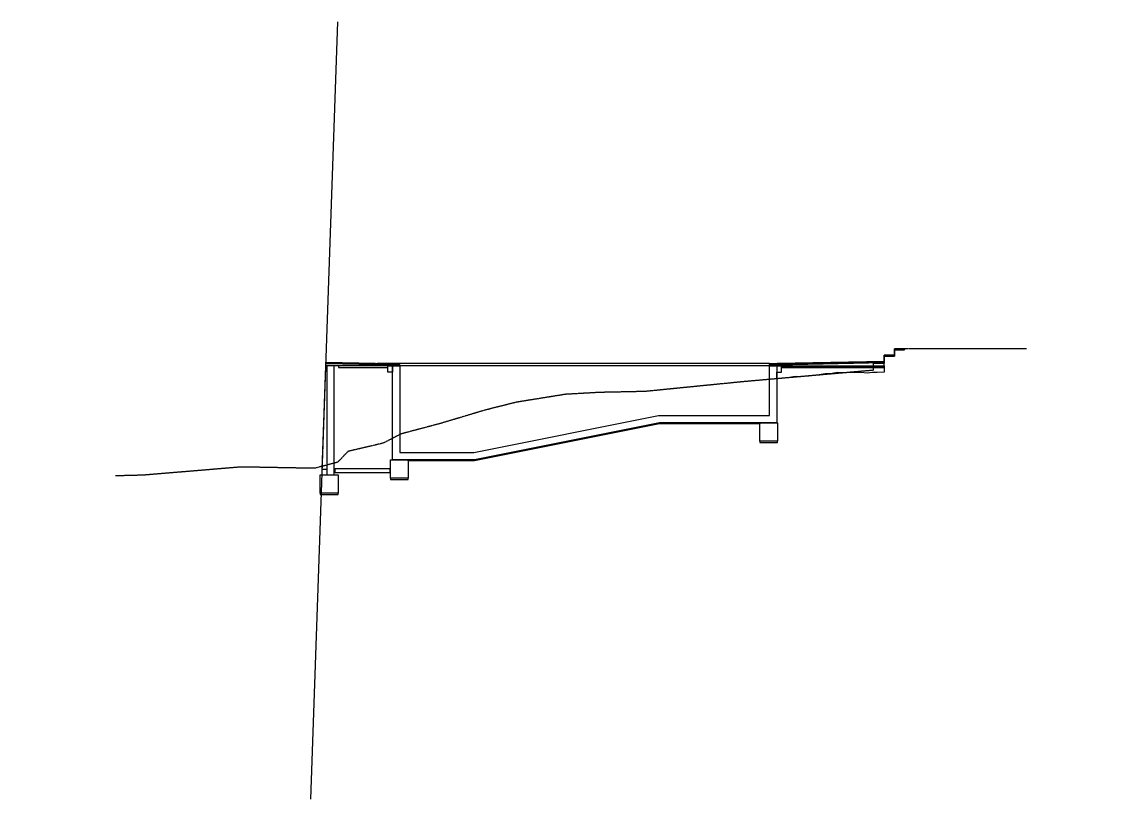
# Paper-space layout 'Feuille 1' of a CAD drawing. Extents: x 0 to 297, y 0 to 210.
# The model-space entities are those that its viewports show. They can reach past a viewport. Long polylines and large blocks are cut down to what shows.
import ezdxf

# ---------------------------------------------------------------- set-up
doc = ezdxf.new("R2010")
doc.units = 0
doc.header["$MEASUREMENT"] = 0
doc.linetypes.add('HIDDEN', pattern=[0.375, 0.25, -0.125])
doc.layers.get('0').update_dxf_attribs({"linetype": 'CONTINUOUS', "plot": 0})
for name, color, linetype in [('BA - C', 1, 'CONTINUOUS'), ('BAP - C', 214, 'CONTINUOUS'), ('FOND - C', 6, 'CONTINUOUS'), ('MAC - C', 14, 'HIDDEN'), ('PIERRE - C', 2, 'HIDDEN'), ('SABLE - C', 14, 'HIDDEN'), ('Site', 14, 'HIDDEN')]:
    doc.layers.add(name, color=color, linetype=linetype)
for name, color, linetype, plot in [('COUCHE DRAINANTE - C', 7, 'CONTINUOUS', False), ('Gabarit', 4, 'HIDDEN', False), ('LINER - C', 7, 'CONTINUOUS', False), ('PLOMBERIE - C', 30, 'CONTINUOUS', False), ('SCELLEMENT - C', 4, 'HIDDEN', False)]:
    doc.layers.add(name, color=color, linetype=linetype, plot=plot)
doc.layers.get('Gabarit').off()

# ---------------------------------------------------------------- blocks, each defined once
blk = doc.blocks.new('CANIVEAU A FENTE')
at = {"linetype": 'ByBlock'}
blk.add_lwpolyline([(0, 0), (0, -0.23), (0.12, -0.23), (0.12, -0.06), (0.01, -0.06), (0.01, 0)], dxfattribs=at)
blk = doc.blocks.new('FIXATION LINER')
at = {"linetype": 'ByBlock'}
blk.add_lwpolyline([(0, 0), (0.05, 0), (0.05, 0.0085), (0.1, 0.0085), (0.1, 0.01), (0, 0.01), (0, 0.0085), (0.0485, 0.0085), (0.0485, 0.0015), (0, 0.0015), (0, 0)], dxfattribs=at)

msp = doc.modelspace()

# ---------------------------------------------------------------- linework, layer by layer
at = {"linetype": 'ByBlock'}
msp.add_xline((-8.466, -2.62), (0.034899, 0.999391), dxfattribs=at)
for points in [[(6.731, 0.302), (6.731, 0.473), (7.008, 0.473), (7.008, 0.644), (7.297, 0.644)], [(3.842, 0.244), (6.731, 0.302)], [(3.632, 0.248), (-6.982, 0.248)], [(3.632, 0.184), (-6.368, 0.184)]]:
    msp.add_lwpolyline(points, dxfattribs=at)
at = {"layer": 'BA - C', "linetype": 'ByBlock', "elevation": -1.476}
msp.add_lwpolyline([(-6.368, 0.184), (-6.368, -2.156), (-4.368, -2.156), (0.632, -1.156), (3.632, -1.156), (3.632, 0.184), (3.832, 0.184), (3.832, -1.356), (0.652, -1.356), (-4.348, -2.356), (-6.568, -2.356), (-6.568, 0.184)], close=True, dxfattribs=at)
at = {"layer": 'BA - C', "linetype": 'ByBlock'}
msp.add_lwpolyline([(-6.638, -2.591), (-6.638, -2.711), (-8.118, -2.711), (-8.118, -2.591), (-6.638, -2.591)], dxfattribs=at)
at = {"layer": 'BAP - C', "linetype": 'ByBlock'}
for points in [[(-6.14, -2.356), (-4.348, -2.356), (0.652, -1.356), (3.373, -1.356), (3.373, -1.386), (0.655, -1.386), (-4.345, -2.386), (-6.14, -2.386)], [(3.373, -1.856), (3.373, -1.886), (3.851, -1.886), (3.851, -1.856)], [(-6.618, -2.856), (-6.618, -2.886), (-6.14, -2.886), (-6.14, -2.856)], [(-8.516, -3.261), (-8.516, -3.291), (-8.038, -3.291), (-8.038, -3.261)]]:
    msp.add_lwpolyline(points, close=True, dxfattribs=at)
at = {"layer": 'COUCHE DRAINANTE - C', "linetype": 'ByBlock'}
msp.add_lwpolyline([(3.952, 0.134), (6.731, 0.134), (6.731, 0.014), (6.542, -0.001), (6.417, 0.006), (6.276, -0.015), (6.098, 0.001), (5.98, 0.001), (5.89, -0.001), (5.712, -0.01), (5.467, 0.003), (5.273, -0.032), (5.139, -0.035), (4.974, -0.059), (4.784, -0.075), (4.697, -0.093), (4.597, -0.099), (4.479, -0.11), (4.363, -0.108), (4.271, -0.113), (4.146, -0.139), (4.055, -0.146), (3.961, -0.153), (3.865, -0.166), (3.832, -0.166), (3.832, 0.014), (3.952, 0.014), (3.952, 0.134)], dxfattribs=at)
at = {"layer": 'FOND - C', "linetype": 'ByBlock'}
for points in [[(3.373, -1.856), (3.373, -1.356), (3.851, -1.356), (3.851, -1.856)], [(-6.618, -2.856), (-6.618, -2.356), (-6.14, -2.356), (-6.14, -2.856)], [(-8.516, -3.261), (-8.516, -2.761), (-8.038, -2.761), (-8.038, -3.261)]]:
    msp.add_lwpolyline(points, close=True, dxfattribs=at)
at = {"layer": 'MAC - C', "linetype": 'ByBlock', "elevation": -1.476}
msp.add_lwpolyline([(-8.138, 0.186), (-8.338, 0.186), (-8.338, -2.761), (-8.138, -2.761)], close=True, dxfattribs=at)
at = {"layer": 'PIERRE - C', "linetype": 'ByBlock', "elevation": -1.717}
msp.add_lwpolyline([(7.008, 0.644), (7.008, 0.614), (7.284, 0.614), (7.284, 0.644)], close=True, dxfattribs=at)
at = {"layer": 'PIERRE - C', "linetype": 'ByBlock'}
for points in [[(3.842, 0.244), (3.843, 0.214), (6.731, 0.272), (6.731, 0.302)], [(6.731, 0.473), (6.731, 0.443), (7.008, 0.443), (7.008, 0.473)], [(-6.578, 0.244), (-6.578, 0.214), (-8.365, 0.25), (-8.365, 0.28)], [(-6.568, 0.244), (-6.567, 0.214), (-6.367, 0.218), (-6.368, 0.248)], [(3.832, 0.244), (3.832, 0.214), (3.632, 0.218), (3.632, 0.248)]]:
    msp.add_lwpolyline(points, close=True, dxfattribs=at)
at = {"layer": 'PIERRE - C', "linetype": 'ByBlock', "elevation": -1.476}
msp.add_lwpolyline([(-8.338, 0.186), (-8.338, -2.62), (-8.466, -2.62), (-8.368, 0.186), (-8.338, 0.186)], dxfattribs=at)
at = {"layer": 'SABLE - C', "linetype": 'ByBlock'}
for points in [[(-8.029, 0.184), (-8.029, 0.134), (-6.688, 0.134), (-6.688, 0.184)], [(6.731, 0.184), (6.731, 0.134), (3.952, 0.134), (3.952, 0.184)]]:
    msp.add_lwpolyline(points, close=True, dxfattribs=at)
at = {"layer": 'SCELLEMENT - C', "linetype": 'ByBlock'}
for points in [[(-6.578, 0.214), (-6.578, 0.184), (-8.368, 0.184), (-8.365, 0.25), (-6.578, 0.214)], [(-6.567, 0.214), (-6.568, 0.214), (-6.568, 0.184), (-6.368, 0.184), (-6.372, 0.208), (-6.422, 0.207), (-6.422, 0.216), (-6.472, 0.215), (-6.472, 0.216), (-6.567, 0.214)], [(3.832, 0.214), (3.832, 0.214), (3.832, 0.184), (3.632, 0.184), (3.636, 0.208), (3.686, 0.207), (3.687, 0.216), (3.737, 0.215), (3.737, 0.216), (3.832, 0.214)], [(3.842, 0.214), (3.842, 0.184), (6.731, 0.184), (6.731, 0.272), (3.842, 0.214)]]:
    msp.add_lwpolyline(points, dxfattribs=at)
at = {"layer": 'Site'}
msp.add_polyline3d([(10.582, 0.644, 0), (7.409, 0.644, -1.746), (7.389, 0.644, -1.744), (7.008, 0.644, -1.717), (7.008, 0.444, -1.717), (6.993, 0.444, -1.716), (6.731, 0.444, -1.698), (6.731, 0.311, -1.698), (6.731, 0.291, -1.698), (6.731, 0.244, -1.698), (6.435, 0.244, -1.676), (6.435, 0.176, -1.676), (6.435, 0.062, -1.676), (3.881, -0.162, -1.494), (3.632, -0.184, -1.476), (2.882, -0.25, -1.423), (1.103, -0.427, -1.296), (0.269, -0.51, -1.236), (-0.975, -0.536, -1.147), (-1.889, -0.588, -1.082), (-3.22, -0.802, -0.987), (-4.067, -1.016, -0.926), (-5.287, -1.381, -0.839), (-6.326, -1.656, -0.765), (-6.592, -1.792, -0.746), (-6.822, -1.909, -0.73), (-7.094, -1.972, -0.71), (-7.765, -2.128, -0.662), (-8.05, -2.424, -0.642), (-8.59, -2.565, -0.603), (-8.647, -2.58, -0.599), (-8.675, -2.587, -0.597), (-8.89, -2.583, -0.582), (-10.653, -2.551, -0.456), (-13.3, -2.772, -0.267), (-14.057, -2.791, -0.213)], dxfattribs=at)

# ---------------------------------------------------------------- block references
at = {"layer": 'LINER - C', "linetype": 'ByBlock', "xscale": -1, "rotation": 1.145762838175}
msp.add_blockref('FIXATION LINER', (-6.372, 0.208), dxfattribs=at)
at = {"layer": 'LINER - C', "linetype": 'ByBlock', "rotation": 358.854237161825}
msp.add_blockref('FIXATION LINER', (3.636, 0.208), dxfattribs=at)
at = {"layer": 'PLOMBERIE - C', "linetype": 'ByBlock', "xscale": -1}
msp.add_blockref('CANIVEAU A FENTE', (-6.568, 0.244), dxfattribs=at)
at = {"layer": 'PLOMBERIE - C', "linetype": 'ByBlock'}
msp.add_blockref('CANIVEAU A FENTE', (3.832, 0.244), dxfattribs=at)

psp = doc.layouts.new('Feuille 1')

# ---------------------------------------------------------------- viewports
at = {"layer": 'Gabarit', "linetype": 'ByBlock'}
psp.add_viewport(center=(148.48, 105), size=(296.96, 210), view_center_point=(-1.737, -1.024), view_height=21, dxfattribs=at)

doc.saveas('drawing.dxf')
